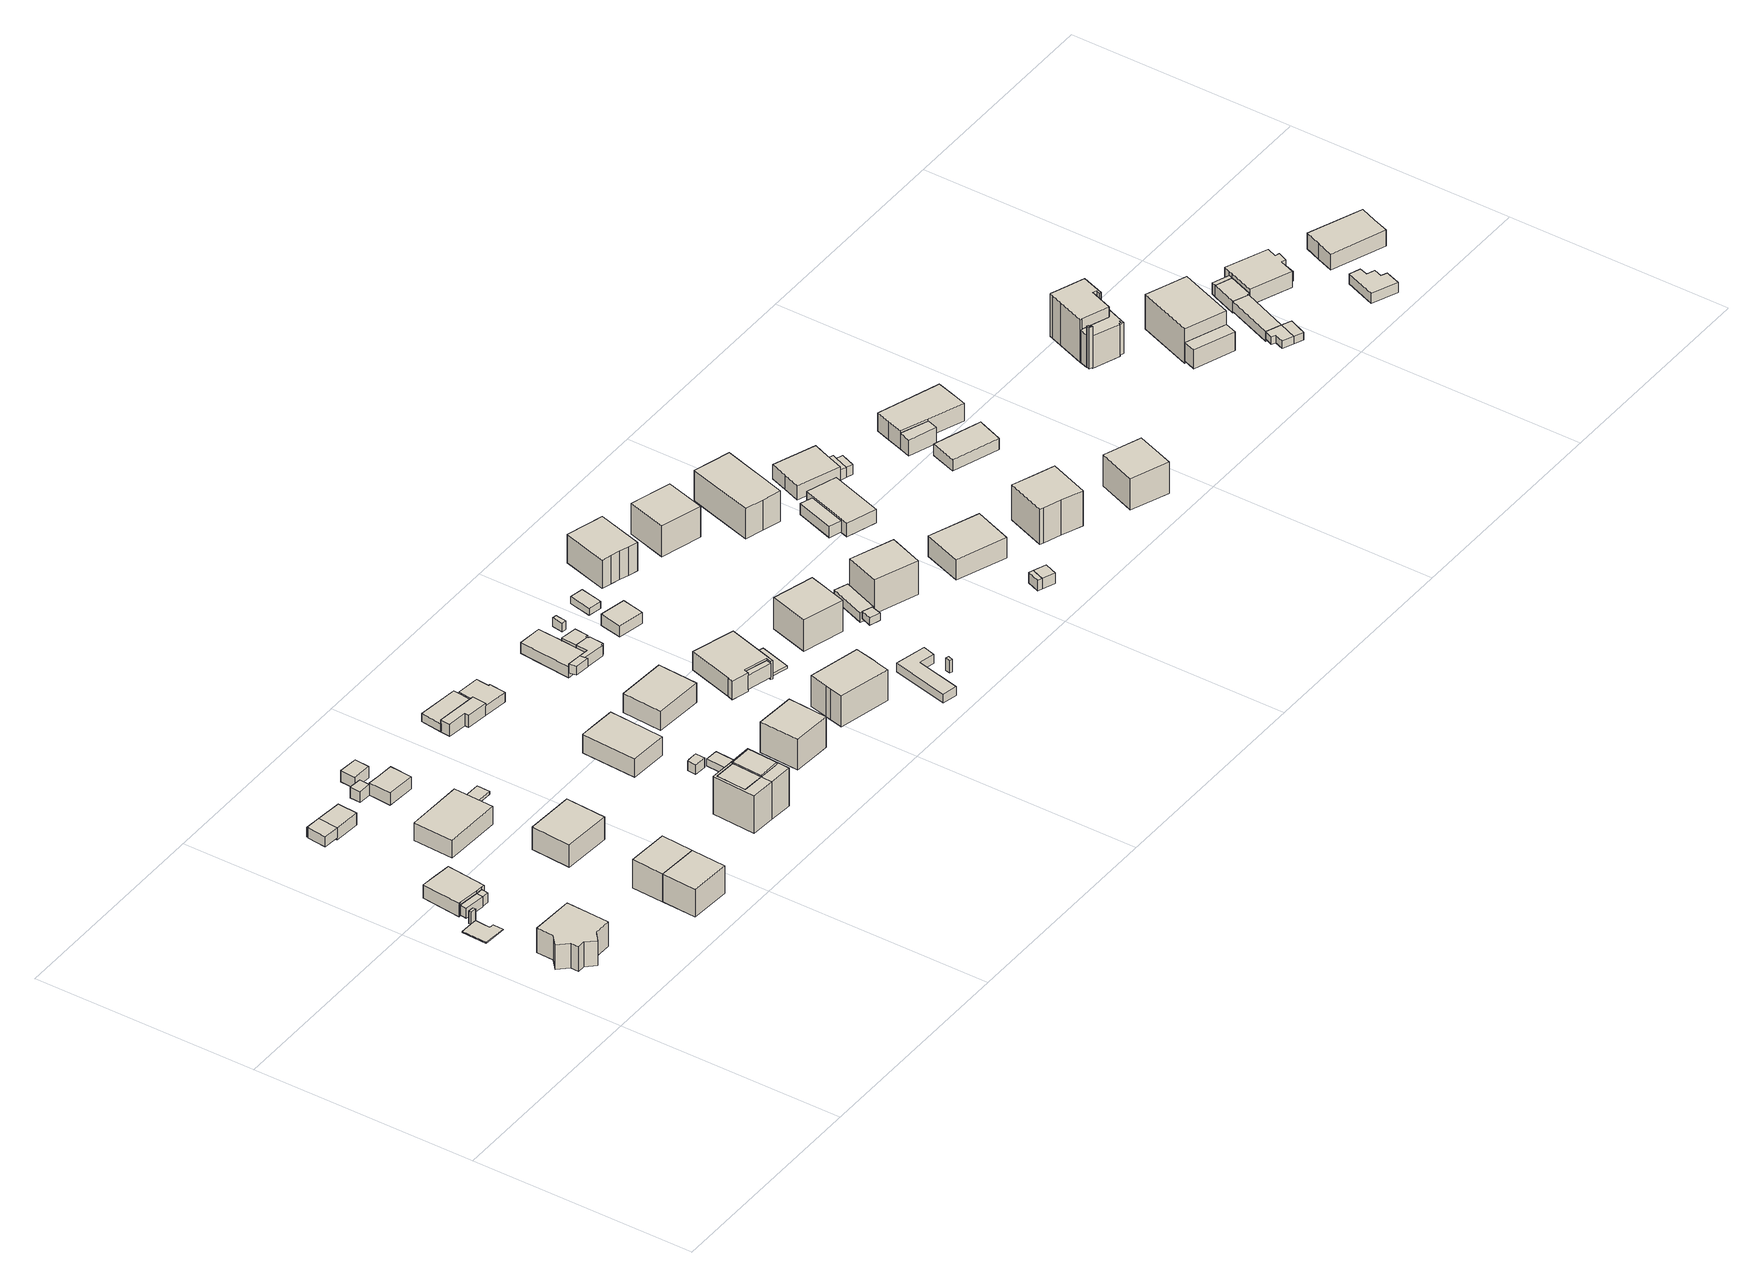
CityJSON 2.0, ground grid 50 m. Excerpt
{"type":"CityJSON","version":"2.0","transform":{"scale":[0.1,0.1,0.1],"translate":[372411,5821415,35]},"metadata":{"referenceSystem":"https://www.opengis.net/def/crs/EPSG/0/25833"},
"CityObjects":{
"building1":{"type":"Building","attributes":{"Gemeindeschluessel":"11000005","BezugspunktDach":"2200","function":"31001_1010","measuredHeight":5.9,"storeysAboveGround":1},"address":[{"country":"Germany","locality":"Berlin","thoroughfareNumber":"36","thoroughfareName":"Ernst-Lange-Straße"}],"geometry":[{"type":"Solid","lod":"1","boundaries":[[[[0,1,2,3,4,5,6,7,8,9]],[[10,11,12,13,14,15,16,17,18,19]],[[10,19,9,8]],[[11,10,8,7]],[[12,11,7,6]],[[13,12,6,5]],[[14,13,5,4]],[[15,14,4,3]],[[16,15,3,2]],[[17,16,2,1]],[[18,17,1,0]],[[19,18,0,9]]]]}]},
"building2":{"type":"Building","attributes":{"Gemeindeschluessel":"11000005","BezugspunktDach":"2200","function":"31001_1312","measuredHeight":0.196,"storeysAboveGround":1},"address":[{"country":"Germany","locality":"Berlin","thoroughfareNumber":"28 (1)","thoroughfareName":"Ernst-Lange-Straße"}],"geometry":[{"type":"Solid","lod":"1","boundaries":[[[[20,21,22,23,24,25,26,27]],[[28,29,30,31,32,33,34,35]],[[28,35,27,26]],[[29,28,26,25]],[[30,29,25,24]],[[31,30,24,23]],[[32,31,23,22]],[[33,32,22,21]],[[34,33,21,20]],[[35,34,20,27]]]]}]},
"building3":{"type":"Building","attributes":{"Gemeindeschluessel":"11000005","BezugspunktDach":"2200","function":"51009_1610","measuredHeight":3,"storeysAboveGround":0},"address":[{"country":"Germany","locality":"Berlin"}],"geometry":[{"type":"Solid","lod":"1","boundaries":[[[[36,37,38,39]],[[40,41,30,29]],[[40,29,39,38]],[[41,40,38,37]],[[30,41,37,36]],[[29,30,36,39]]]]}]},
"building4":{"type":"Building","attributes":{"Gemeindeschluessel":"11000005","BezugspunktDach":"2200","function":"51009_1610","measuredHeight":2.35,"storeysAboveGround":0},"address":[{"country":"Germany","locality":"Berlin"}],"geometry":[{"type":"Solid","lod":"1","boundaries":[[[[42,43,44,45]],[[46,47,48,49]],[[46,49,45,44]],[[47,46,44,43]],[[48,47,43,42]],[[49,48,42,45]]]]}]},
"building5":{"type":"Building","attributes":{"Gemeindeschluessel":"11000005","BezugspunktDach":"2200","function":"51009_1610","measuredHeight":2.32,"storeysAboveGround":0},"address":[{"country":"Germany","locality":"Berlin"}],"geometry":[{"type":"Solid","lod":"1","boundaries":[[[[50,51,43,42]],[[52,53,54,55]],[[52,55,42,43]],[[53,52,43,51]],[[54,53,51,50]],[[55,54,50,42]]]]}]},
"building6":{"type":"Building","attributes":{"Gemeindeschluessel":"11000005","BezugspunktDach":"2200","function":"31001_1312","measuredHeight":3.65,"storeysAboveGround":1},"address":[{"country":"Germany","locality":"Berlin","thoroughfareNumber":"28","thoroughfareName":"Ernst-Lange-Straße"}],"geometry":[{"type":"Solid","lod":"1","boundaries":[[[[56,57,58,59,60,61,62,63]],[[64,65,66,67,68,69,70,71]],[[64,71,63,62]],[[65,64,62,61]],[[66,65,61,60]],[[67,66,60,59]],[[68,67,59,58]],[[69,68,58,57]],[[70,69,57,56]],[[71,70,56,63]]]]}]},
"building7":{"type":"Building","attributes":{"Gemeindeschluessel":"11000005","BezugspunktDach":"2200","function":"31001_1010","measuredHeight":8.53,"storeysAboveGround":2},"address":[{"country":"Germany","locality":"Berlin","thoroughfareNumber":"34A","thoroughfareName":"Ernst-Lange-Straße"}],"geometry":[{"type":"Solid","lod":"1","boundaries":[[[[72,73,74,75]],[[76,77,78,79]],[[76,79,75,74]],[[77,76,74,73]],[[78,77,73,72]],[[79,78,72,75]]]]}]},
"building8":{"type":"Building","attributes":{"Gemeindeschluessel":"11000005","function":"51009_1610"},"address":[{"country":"Germany","locality":"Berlin"}],"children":["building8-1","building8-2"]},
"building8-1":{"type":"BuildingPart","attributes":{"BezugspunktDach":"2200","measuredHeight":2.4,"storeysAboveGround":0},"parents":["building8"],"geometry":[{"type":"MultiSurface","lod":"1","boundaries":[[[80,81,82,83,84,85]],[[86,87,88,89,90,91]],[[86,91,85,84]],[[87,86,84,83]],[[88,87,92,93,82]],[[89,88,82,81]],[[90,89,81,80]],[[91,90,80,85]],[[83,82,93,92]]]}]},
"building8-2":{"type":"BuildingPart","attributes":{"BezugspunktDach":"2200","measuredHeight":2.15,"storeysAboveGround":0},"parents":["building8"],"geometry":[{"type":"Solid","lod":"1","boundaries":[[[[83,82,94,84]],[[95,93,92,96]],[[95,96,84,94]],[[93,95,94,82]],[[96,92,83,84]],[[92,93,82,83]]]]}]},
"building9":{"type":"Building","attributes":{"Gemeindeschluessel":"11000005","BezugspunktDach":"2200","function":"31001_1010","measuredHeight":8.63,"storeysAboveGround":2},"address":[{"country":"Germany","locality":"Berlin","thoroughfareNumber":"34","thoroughfareName":"Ernst-Lange-Straße"}],"geometry":[{"type":"Solid","lod":"1","boundaries":[[[[97,73,98,99,100,74]],[[101,102,103,104,105,106]],[[101,106,74,100]],[[102,101,100,99]],[[103,102,99,98]],[[104,103,98,73]],[[105,104,73,97]],[[106,105,97,74]]]]}]},
"building10":{"type":"Building","attributes":{"Gemeindeschluessel":"11000005","BezugspunktDach":"2200","function":"31001_1313","measuredHeight":2.91,"storeysAboveGround":1},"address":[{"country":"Germany","locality":"Berlin","thoroughfareNumber":"695 (1)","thoroughfareName":"Heerstraße"}],"geometry":[{"type":"Solid","lod":"1","boundaries":[[[[107,108,81,80]],[[109,110,111,112]],[[109,112,80,81]],[[110,109,81,108]],[[111,110,108,107]],[[112,111,107,80]]]]}]},
"building11":{"type":"Building","attributes":{"Gemeindeschluessel":"11000005","BezugspunktDach":"2200","function":"31001_1010","measuredHeight":5.36,"storeysAboveGround":1},"address":[{"country":"Germany","locality":"Berlin","thoroughfareNumber":"30","thoroughfareName":"Ernst-Lange-Straße"}],"geometry":[{"type":"Solid","lod":"1","boundaries":[[[[113,114,115,116]],[[117,118,119,120]],[[117,120,116,115]],[[118,117,115,114]],[[119,118,114,113]],[[120,119,113,116]]]]}]},
"building12":{"type":"Building","attributes":{"Gemeindeschluessel":"11000005","BezugspunktDach":"2200","function":"31001_1010","measuredHeight":6.34,"storeysAboveGround":1},"address":[{"country":"Germany","locality":"Berlin","thoroughfareNumber":"32","thoroughfareName":"Ernst-Lange-Straße"}],"geometry":[{"type":"Solid","lod":"1","boundaries":[[[[121,122,123,124]],[[125,126,127,128]],[[125,128,124,123]],[[126,125,123,122]],[[127,126,122,121]],[[128,127,121,124]]]]}]},
"building13":{"type":"Building","attributes":{"Gemeindeschluessel":"11000005","BezugspunktDach":"2200","function":"51009_1610","measuredHeight":2.55,"storeysAboveGround":0},"address":[{"country":"Germany","locality":"Berlin"}],"geometry":[{"type":"Solid","lod":"1","boundaries":[[[[129,130,131,132]],[[133,134,135,136]],[[133,136,132,131]],[[134,133,131,130]],[[135,134,130,129]],[[136,135,129,132]]]]}]},
"building14":{"type":"Building","attributes":{"Gemeindeschluessel":"11000005","BezugspunktDach":"2200","function":"31001_2463","measuredHeight":3.18,"storeysAboveGround":1},"address":[{"country":"Germany","locality":"Berlin","thoroughfareNumber":"693 (1)","thoroughfareName":"Heerstraße"}],"geometry":[{"type":"Solid","lod":"1","boundaries":[[[[137,138,139,140,141]],[[142,143,144,145,146]],[[142,146,141,140]],[[143,142,140,139]],[[144,143,139,138]],[[145,144,138,137]],[[146,145,137,141]]]]}]},
"building15":{"type":"Building","attributes":{"Gemeindeschluessel":"11000005","BezugspunktDach":"2200","function":"31001_2463","measuredHeight":0.729,"storeysAboveGround":1},"address":[{"country":"Germany","locality":"Berlin","thoroughfareNumber":"30 (1)","thoroughfareName":"Ernst-Lange-Straße"}],"geometry":[{"type":"Solid","lod":"1","boundaries":[[[[147,148,149,150]],[[151,152,153,154]],[[151,154,150,149]],[[152,151,149,148]],[[153,152,148,147]],[[154,153,147,150]]]]}]},
"building16":{"type":"Building","attributes":{"Gemeindeschluessel":"11000005","BezugspunktDach":"2200","function":"51009_1610","measuredHeight":2.66,"storeysAboveGround":0},"address":[{"country":"Germany","locality":"Berlin"}],"geometry":[{"type":"Solid","lod":"1","boundaries":[[[[155,156,157,158]],[[159,160,161,162]],[[159,162,158,157]],[[160,159,157,156]],[[161,160,156,155]],[[162,161,155,158]]]]}]},
"building17":{"type":"Building","attributes":{"Gemeindeschluessel":"11000005","function":"31001_1010"},"address":[{"country":"Germany","locality":"Berlin","thoroughfareNumber":"35","thoroughfareName":"Ernst-Lange-Straße"}],"children":["building17-1","building17-2"]},
"building17-1":{"type":"BuildingPart","attributes":{"BezugspunktDach":"2200","measuredHeight":9.1,"storeysAboveGround":3},"parents":["building17"],"geometry":[{"type":"Solid","lod":"1","boundaries":[[[[163,164,165,166]],[[167,168,169,170]],[[169,168,164,163]],[[167,170,166,165]],[[168,167,165,164]],[[170,169,163,166]]]]}]},
"building17-2":{"type":"BuildingPart","attributes":{"BezugspunktDach":"2200","measuredHeight":9.11,"storeysAboveGround":3},"parents":["building17"],"geometry":[{"type":"Solid","lod":"1","boundaries":[[[[171,163,166,165,164,172,173,174]],[[175,176,168,167,170,169,177,178]],[[175,178,174,173]],[[176,175,173,172]],[[168,176,172,164]],[[167,168,167,165]],[[170,167,170,166]],[[170,166,170,169]],[[177,169,163,171]],[[178,177,171,174]],[[164,165,167,168]],[[165,166,170,167]],[[169,170,166,163]]]]}]},
"building18":{"type":"Building","attributes":{"Gemeindeschluessel":"11000005","function":"31001_1010"},"address":[{"country":"Germany","locality":"Berlin","thoroughfareNumber":"37","thoroughfareName":"Ernst-Lange-Straße"}],"children":["building18-1","building18-2"]},
"building18-1":{"type":"BuildingPart","attributes":{"BezugspunktDach":"2200","measuredHeight":9.81,"storeysAboveGround":3},"parents":["building18"],"geometry":[{"type":"MultiSurface","lod":"1","boundaries":[[[179,180,181,182]],[[168,183,184,169]],[[168,169,182,181]],[[183,185,164,181,180]],[[184,186,185,183,180,179]],[[163,186,179,182]],[[168,164,185,183]],[[183,185,186,184]],[[169,184,186,163]]]}]},
"building18-2":{"type":"BuildingPart","attributes":{"BezugspunktDach":"2200","measuredHeight":9.04,"storeysAboveGround":3},"parents":["building18"],"geometry":[{"type":"Solid","lod":"1","boundaries":[[[[187,188,172,164,185,186,163,171]],[[169,184,183,168,176,189,190,177]],[[169,177,171,163]],[[176,168,164,172]],[[189,176,172,188]],[[190,189,188,187]],[[177,190,187,171]],[[184,169,163,186]],[[183,184,186,185]],[[168,183,185,164]]]]}]},
"building19":{"type":"Building","attributes":{"Gemeindeschluessel":"11000005","BezugspunktDach":"2200","function":"31001_1000","measuredHeight":2.3,"storeysAboveGround":1},"address":[{"country":"Germany","locality":"Berlin","thoroughfareNumber":"15 (1)","thoroughfareName":"Ernst-Lange-Straße"}],"geometry":[{"type":"Solid","lod":"1","boundaries":[[[[191,192,193,194,195,196]],[[197,198,199,200,201,202]],[[197,202,196,195]],[[198,197,195,194]],[[199,198,194,193]],[[200,199,193,192]],[[201,200,192,191]],[[202,201,191,196]]]]}]},
"building20":{"type":"Building","attributes":{"Gemeindeschluessel":"11000005","BezugspunktDach":"2200","function":"31001_1010","measuredHeight":5.43,"storeysAboveGround":1},"address":[{"country":"Germany","locality":"Berlin","thoroughfareNumber":"15","thoroughfareName":"Ernst-Lange-Straße"}],"geometry":[{"type":"Solid","lod":"1","boundaries":[[[[203,204,205,206,207]],[[208,209,210,211,212]],[[208,212,207,206]],[[209,208,206,205]],[[210,209,205,204]],[[211,210,204,203]],[[212,211,203,207]]]]}]},
"building21":{"type":"Building","attributes":{"Gemeindeschluessel":"11000005","BezugspunktDach":"2200","function":"31001_1000","measuredHeight":1.63,"storeysAboveGround":1},"address":[{"country":"Germany","locality":"Berlin","thoroughfareNumber":"37 (1)","thoroughfareName":"Ernst-Lange-Straße"}],"geometry":[{"type":"Solid","lod":"1","boundaries":[[[[213,214,215,216]],[[217,218,219,220]],[[217,220,216,215]],[[218,217,215,214]],[[219,218,214,213]],[[220,219,213,216]]]]}]},
"building22":{"type":"Building","attributes":{"Gemeindeschluessel":"11000005","BezugspunktDach":"2200","function":"31001_2463","measuredHeight":1.92,"storeysAboveGround":1},"address":[{"country":"Germany","locality":"Berlin","thoroughfareNumber":"689 (1)","thoroughfareName":"Heerstraße"}],"geometry":[{"type":"Solid","lod":"1","boundaries":[[[[221,222,223,224,225]],[[226,227,228,229,230]],[[226,230,225,224]],[[227,226,224,223]],[[228,227,223,222]],[[229,228,222,221]],[[230,229,221,225]]]]}]},
"building23":{"type":"Building","attributes":{"Gemeindeschluessel":"11000005","function":"31001_1000"},"address":[{"country":"Germany","locality":"Berlin","thoroughfareNumber":"689 (3)","thoroughfareName":"Heerstraße"}],"children":["building23-1","building23-2"]},
"building23-1":{"type":"BuildingPart","attributes":{"BezugspunktDach":"2200","measuredHeight":2.94,"storeysAboveGround":1},"parents":["building23"],"geometry":[{"type":"MultiSurface","lod":"1","boundaries":[[[231,232,233,234,235,236,237]],[[229,228,238,239,240,241,242]],[[238,228,235,234]],[[239,238,234,233]],[[240,239,233,232]],[[241,240,232,231]],[[242,241,231,237]],[[229,242,237,236]]]}]},
"building23-2":{"type":"BuildingPart","attributes":{"BezugspunktDach":"2200","measuredHeight":2.94,"storeysAboveGround":1},"parents":["building23"],"geometry":[{"type":"Solid","lod":"1","boundaries":[[[[243,244,245,246,247,248]],[[230,229,242,249,250,251]],[[230,251,248,247]],[[229,230,247,246]],[[242,237,236,229,246,245]],[[249,242,245,244]],[[250,249,244,243]],[[251,250,243,248]],[[229,236,237,242]]]]}]},
"building24":{"type":"Building","attributes":{"Gemeindeschluessel":"11000005","BezugspunktDach":"2200","function":"31001_1010","measuredHeight":9.52,"storeysAboveGround":1},"address":[{"country":"Germany","locality":"Berlin","thoroughfareNumber":"39","thoroughfareName":"Ernst-Lange-Straße"}],"geometry":[{"type":"Solid","lod":"1","boundaries":[[[[252,253,254,255]],[[256,257,258,259]],[[256,259,255,254]],[[257,256,254,253]],[[258,257,253,252]],[[259,258,252,255]]]]}]},
"building25":{"type":"Building","attributes":{"Gemeindeschluessel":"11000005","BezugspunktDach":"2200","function":"31001_1010","measuredHeight":5.67,"storeysAboveGround":1},"address":[{"country":"Germany","locality":"Berlin","thoroughfareNumber":"13","thoroughfareName":"Ernst-Lange-Straße"}],"geometry":[{"type":"Solid","lod":"1","boundaries":[[[[260,261,262,263]],[[264,265,266,267]],[[264,267,263,262]],[[265,264,262,261]],[[266,265,261,260]],[[267,266,260,263]]]]}]},
"building26":{"type":"Building","attributes":{"Gemeindeschluessel":"11000005","BezugspunktDach":"2200","function":"51009_1610","measuredHeight":2.09,"storeysAboveGround":0},"address":[{"country":"Germany","locality":"Berlin"}],"geometry":[{"type":"Solid","lod":"1","boundaries":[[[[268,269,270,271,272]],[[273,274,275,276,277]],[[273,277,272,271]],[[274,273,271,270]],[[275,274,270,269]],[[276,275,269,268]],[[277,276,268,272]]]]}]},
"building27":{"type":"Building","attributes":{"Gemeindeschluessel":"11000005","BezugspunktDach":"2200","function":"31001_1010","measuredHeight":8.55,"storeysAboveGround":1},"address":[{"country":"Germany","locality":"Berlin","thoroughfareNumber":"41","thoroughfareName":"Ernst-Lange-Straße"}],"geometry":[{"type":"Solid","lod":"1","boundaries":[[[[278,279,280,281,282,283,284,285]],[[286,287,288,289,290,291,292,293]],[[286,293,285,284]],[[287,286,284,283]],[[288,287,283,282]],[[289,288,282,281]],[[290,289,281,280]],[[291,290,280,279]],[[292,291,279,278]],[[293,292,278,285]]]]}]},
"building28":{"type":"Building","attributes":{"Gemeindeschluessel":"11000005","BezugspunktDach":"2200","function":"31001_1000","measuredHeight":2.56,"storeysAboveGround":1},"address":[{"country":"Germany","locality":"Berlin","thoroughfareNumber":"687 (1)","thoroughfareName":"Heerstraße"}],"geometry":[{"type":"Solid","lod":"1","boundaries":[[[[294,295,296,297,298,299,300]],[[301,302,303,304,305,306,307]],[[301,307,300,299]],[[302,301,299,298]],[[303,302,298,297]],[[304,303,297,296]],[[305,304,296,295]],[[306,305,295,294]],[[307,306,294,300]]]]}]},
"building29":{"type":"Building","attributes":{"Gemeindeschluessel":"11000005","BezugspunktDach":"2200","function":"51009_1610","measuredHeight":3.45,"storeysAboveGround":0},"address":[{"country":"Germany","locality":"Berlin"}],"geometry":[{"type":"Solid","lod":"1","boundaries":[[[[308,309,310,311]],[[312,313,314,315]],[[312,315,311,310]],[[313,312,310,309]],[[314,313,309,308]],[[315,314,308,311]]]]}]},
"building30":{"type":"Building","attributes":{"Gemeindeschluessel":"11000005","BezugspunktDach":"2200","function":"31001_1000","measuredHeight":2.58,"storeysAboveGround":1},"address":[{"country":"Germany","locality":"Berlin","thoroughfareNumber":"687 (2)","thoroughfareName":"Heerstraße"}],"geometry":[{"type":"Solid","lod":"1","boundaries":[[[[270,316,317,318,319,320,321,322,323,271]],[[324,325,326,327,328,329,330,331,332,333]],[[324,333,271,323]],[[325,324,323,322]],[[326,325,322,321]],[[327,326,321,320]],[[328,327,320,319]],[[329,328,319,318]],[[330,329,318,317]],[[331,330,317,316]],[[332,331,316,270]],[[333,332,270,271]]]]}]},
"building31":{"type":"Building","attributes":{"Gemeindeschluessel":"11000005","BezugspunktDach":"2200","function":"31001_1010","measuredHeight":5.54,"storeysAboveGround":1},"address":[{"country":"Germany","locality":"Berlin","thoroughfareNumber":"11","thoroughfareName":"Ernst-Lange-Straße"}],"geometry":[{"type":"Solid","lod":"1","boundaries":[[[[334,335,336,337,338,339,340,341,342,343,344,345]],[[346,347,348,349,350,351,352,353,354,355,356,357]],[[346,357,345,344]],[[347,346,344,343]],[[348,347,343,342]],[[349,348,342,341]],[[350,349,341,340]],[[351,350,340,339]],[[352,351,339,338]],[[353,352,338,337]],[[354,353,337,336]],[[355,354,336,335]],[[356,355,335,334]],[[357,356,334,345]]]]}]},
"building32":{"type":"Building","attributes":{"Gemeindeschluessel":"11000005","BezugspunktDach":"2200","function":"31001_1000","measuredHeight":2.78,"storeysAboveGround":1},"address":[{"country":"Germany","locality":"Berlin","thoroughfareNumber":"687 (4)","thoroughfareName":"Heerstraße"}],"geometry":[{"type":"Solid","lod":"1","boundaries":[[[[321,358,359,360,361,322]],[[362,363,364,365,366,367]],[[362,367,322,361]],[[363,362,361,360]],[[364,363,360,359]],[[365,364,359,358]],[[366,365,358,321]],[[367,366,321,322]]]]}]},
"building33":{"type":"Building","attributes":{"Gemeindeschluessel":"11000005","BezugspunktDach":"2200","function":"31001_2463","measuredHeight":0.67,"storeysAboveGround":1},"address":[{"country":"Germany","locality":"Berlin","thoroughfareNumber":"11 (1)","thoroughfareName":"Ernst-Lange-Straße"}],"geometry":[{"type":"Solid","lod":"1","boundaries":[[[[368,369,370,371]],[[372,373,374,375]],[[372,375,371,370]],[[373,372,370,369]],[[374,373,369,368]],[[375,374,368,371]]]]}]},
"building34":{"type":"Building","attributes":{"Gemeindeschluessel":"11000005","BezugspunktDach":"2200","function":"31001_1000","measuredHeight":2.11,"storeysAboveGround":1},"address":[{"country":"Germany","locality":"Berlin","thoroughfareNumber":"43 (1)","thoroughfareName":"Ernst-Lange-Straße"}],"geometry":[{"type":"Solid","lod":"1","boundaries":[[[[376,377,378,379,380,381]],[[382,383,384,385,386,387]],[[382,387,381,380]],[[383,382,380,379]],[[384,383,379,378]],[[385,384,378,377]],[[386,385,377,376]],[[387,386,376,381]]]]}]},
"building35":{"type":"Building","attributes":{"Gemeindeschluessel":"11000005","BezugspunktDach":"2200","function":"51009_1610","measuredHeight":2.08,"storeysAboveGround":0},"address":[{"country":"Germany","locality":"Berlin"}],"geometry":[{"type":"Solid","lod":"1","boundaries":[[[[388,389,390,391]],[[392,393,394,395]],[[392,395,391,390]],[[393,392,390,389]],[[394,393,389,388]],[[395,394,388,391]]]]}]},
"building36":{"type":"Building","attributes":{"Gemeindeschluessel":"11000005","BezugspunktDach":"2200","function":"51009_1610","measuredHeight":2.97,"storeysAboveGround":0},"address":[{"country":"Germany","locality":"Berlin"}],"geometry":[{"type":"Solid","lod":"1","boundaries":[[[[396,397,398,399]],[[400,401,402,403]],[[400,403,399,398]],[[401,400,398,397]],[[402,401,397,396]],[[403,402,396,399]]]]}]},
"building37":{"type":"Building","attributes":{"Gemeindeschluessel":"11000005","BezugspunktDach":"2200","function":"51009_1611","measuredHeight":3,"storeysAboveGround":0},"address":[{"country":"Germany","locality":"Berlin"}],"geometry":[{"type":"Solid","lod":"1","boundaries":[[[[404,405,406,407]],[[408,409,410,411]],[[408,411,407,406]],[[409,408,406,405]],[[410,409,405,404]],[[411,410,404,407]]]]}]},
"building38":{"type":"Building","attributes":{"Gemeindeschluessel":"11000005","BezugspunktDach":"2200","function":"31001_1000","measuredHeight":1.79,"storeysAboveGround":1},"address":[{"country":"Germany","locality":"Berlin","thoroughfareNumber":"687 (5)","thoroughfareName":"Heerstraße"}],"geometry":[{"type":"Solid","lod":"1","boundaries":[[[[412,413,414,415]],[[416,417,418,419]],[[416,419,415,414]],[[417,416,414,413]],[[418,417,413,412]],[[419,418,412,415]]]]}]},
"building39":{"type":"Building","attributes":{"Gemeindeschluessel":"11000005","BezugspunktDach":"2200","function":"31001_1010","measuredHeight":8.31,"storeysAboveGround":2},"address":[{"country":"Germany","locality":"Berlin","thoroughfareNumber":"9","thoroughfareName":"Ernst-Lange-Straße"}],"geometry":[{"type":"Solid","lod":"1","boundaries":[[[[420,421,422,423]],[[424,425,426,427]],[[424,427,423,422]],[[425,424,422,421]],[[426,425,421,420]],[[427,426,420,423]]]]}]},
"building40":{"type":"Building","attributes":{"Gemeindeschluessel":"11000005","BezugspunktDach":"2200","function":"31001_1000","measuredHeight":1.7,"storeysAboveGround":1},"address":[{"country":"Germany","locality":"Berlin","thoroughfareNumber":"7 (2)","thoroughfareName":"Ernst-Lange-Straße"}],"geometry":[{"type":"Solid","lod":"1","boundaries":[[[[428,429,430,431]],[[432,433,434,435]],[[432,435,431,430]],[[433,432,430,429]],[[434,433,429,428]],[[435,434,428,431]]]]}]},
"building41":{"type":"Building","attributes":{"Gemeindeschluessel":"11000005","BezugspunktDach":"2200","function":"51009_1611","measuredHeight":2.36,"storeysAboveGround":0},"address":[{"country":"Germany","locality":"Berlin"}],"geometry":[{"type":"Solid","lod":"1","boundaries":[[[[436,437,438,439]],[[440,441,442,443]],[[440,443,439,438]],[[441,440,438,437]],[[442,441,437,436]],[[443,442,436,439]]]]}]},
"building42":{"type":"Building","attributes":{"Gemeindeschluessel":"11000005","BezugspunktDach":"2200","function":"31001_1010","measuredHeight":8.1,"storeysAboveGround":1},"address":[{"country":"Germany","locality":"Berlin","thoroughfareNumber":"16","thoroughfareName":"Ernst-Lange-Straße"}],"geometry":[{"type":"Solid","lod":"1","boundaries":[[[[444,445,446,447,448,449,450,451]],[[452,453,454,455,456,457,458,459]],[[452,459,451,450]],[[453,452,450,449]],[[454,453,449,448]],[[455,454,448,447]],[[456,455,447,446]],[[457,456,446,445]],[[458,457,445,444]],[[459,458,444,451]]]]}]},
"building43":{"type":"Building","attributes":{"Gemeindeschluessel":"11000005","BezugspunktDach":"2200","function":"31001_1010","measuredHeight":8.11,"storeysAboveGround":1},"address":[{"country":"Germany","locality":"Berlin","thoroughfareNumber":"7","thoroughfareName":"Ernst-Lange-Straße"}],"geometry":[{"type":"Solid","lod":"1","boundaries":[[[[460,461,462,463]],[[464,465,466,467]],[[464,467,463,462]],[[465,464,462,461]],[[466,465,461,460]],[[467,466,460,463]]]]}]},
"building44":{"type":"Building","attributes":{"Gemeindeschluessel":"11000005","BezugspunktDach":"2200","function":"31001_1010","measuredHeight":8.34,"storeysAboveGround":2},"address":[{"country":"Germany","locality":"Berlin","thoroughfareNumber":"14","thoroughfareName":"Ernst-Lange-Straße"}],"geometry":[{"type":"Solid","lod":"1","boundaries":[[[[468,469,470,471]],[[472,473,474,475]],[[472,475,471,470]],[[473,472,470,469]],[[474,473,469,468]],[[475,474,468,471]]]]}]},
"building45":{"type":"Building","attributes":{"Gemeindeschluessel":"11000005","BezugspunktDach":"2200","function":"51009_1610","measuredHeight":2.42,"storeysAboveGround":0},"address":[{"country":"Germany","locality":"Berlin"}],"geometry":[{"type":"Solid","lod":"1","boundaries":[[[[476,477,478,479]],[[480,481,482,483]],[[480,483,479,478]],[[481,480,478,477]],[[482,481,477,476]],[[483,482,476,479]]]]}]},
"building46":{"type":"Building","attributes":{"Gemeindeschluessel":"11000005","BezugspunktDach":"2200","function":"31001_1000","measuredHeight":2.42,"storeysAboveGround":1},"address":[{"country":"Germany","locality":"Berlin","thoroughfareNumber":"5 (1)","thoroughfareName":"Ernst-Lange-Straße"}],"geometry":[{"type":"Solid","lod":"1","boundaries":[[[[484,485,477,476]],[[481,486,487,482]],[[481,482,476,477]],[[486,481,477,485]],[[487,486,485,484]],[[482,487,484,476]]]]}]},
"building47":{"type":"Building","attributes":{"Gemeindeschluessel":"11000005","BezugspunktDach":"2200","function":"31001_1010","measuredHeight":5.86,"storeysAboveGround":1},"address":[{"country":"Germany","locality":"Berlin","thoroughfareNumber":"5","thoroughfareName":"Ernst-Lange-Straße"}],"geometry":[{"type":"Solid","lod":"1","boundaries":[[[[488,489,490,491]],[[492,493,494,495]],[[492,495,491,490]],[[493,492,490,489]],[[494,493,489,488]],[[495,494,488,491]]]]}]},
"building48":{"type":"Building","attributes":{"Gemeindeschluessel":"11000005","BezugspunktDach":"2200","function":"31001_1010","measuredHeight":8.48,"storeysAboveGround":2},"address":[{"country":"Germany","locality":"Berlin","thoroughfareNumber":"10","thoroughfareName":"Ernst-Lange-Straße"}],"geometry":[{"type":"Solid","lod":"1","boundaries":[[[[496,497,498,499,500]],[[501,502,503,504,505]],[[501,505,500,499]],[[502,501,499,498]],[[503,502,498,497]],[[504,503,497,496]],[[505,504,496,500]]]]}]},
"building49":{"type":"Building","attributes":{"Gemeindeschluessel":"11000005","BezugspunktDach":"2200","function":"31001_2463","measuredHeight":3.1,"storeysAboveGround":1},"address":[{"country":"Germany","locality":"Berlin","thoroughfareNumber":"681 (3)","thoroughfareName":"Heerstraße"}],"geometry":[{"type":"Solid","lod":"1","boundaries":[[[[506,507,508,509]],[[510,511,512,513]],[[510,513,509,508]],[[511,510,508,507]],[[512,511,507,506]],[[513,512,506,509]]]]}]},
"building50":{"type":"Building","attributes":{"Gemeindeschluessel":"11000005","BezugspunktDach":"2200","function":"31001_1312","measuredHeight":3.78,"storeysAboveGround":1},"address":[{"country":"Germany","locality":"Berlin","thoroughfareNumber":"681 (1)","thoroughfareName":"Heerstraße"}],"geometry":[{"type":"Solid","lod":"1","boundaries":[[[[514,515,516,517,518,519,520]],[[521,522,523,524,525,526,527]],[[521,527,520,519]],[[522,521,519,518]],[[523,522,518,517]],[[524,523,517,516]],[[525,524,516,515]],[[526,525,515,514]],[[527,526,514,520]]]]}]},
"building51":{"type":"Building","attributes":{"Gemeindeschluessel":"11000005","BezugspunktDach":"2200","function":"31001_1010","measuredHeight":8.84,"storeysAboveGround":1},"address":[{"country":"Germany","locality":"Berlin","thoroughfareNumber":"3","thoroughfareName":"Ernst-Lange-Straße"}],"geometry":[{"type":"Solid","lod":"1","boundaries":[[[[528,529,530,531,532,533,534,535]],[[536,537,538,539,540,541,542,543]],[[536,543,535,534]],[[537,536,534,533]],[[538,537,533,532]],[[539,538,532,531]],[[540,539,531,530]],[[541,540,530,529]],[[542,541,529,528]],[[543,542,528,535]]]]}]},
"building52":{"type":"Building","attributes":{"Gemeindeschluessel":"11000005","BezugspunktDach":"2200","function":"31001_1000","measuredHeight":3.84,"storeysAboveGround":1},"address":[{"country":"Germany","locality":"Berlin","thoroughfareNumber":"681","thoroughfareName":"Heerstraße"}],"geometry":[{"type":"Solid","lod":"1","boundaries":[[[[544,545,546,547,548,549]],[[550,551,552,553,554,555]],[[550,555,549,548]],[[551,550,548,547]],[[552,551,547,546]],[[553,552,546,545]],[[554,553,545,544]],[[555,554,544,549]]]]}]},
"building53":{"type":"Building","attributes":{"Gemeindeschluessel":"11000005","BezugspunktDach":"2200","function":"51009_1610","measuredHeight":2.47,"storeysAboveGround":0},"address":[{"country":"Germany","locality":"Berlin"}],"geometry":[{"type":"Solid","lod":"1","boundaries":[[[[556,557,558,559,560]],[[561,562,563,564,565]],[[561,565,560,559]],[[562,561,559,558]],[[563,562,558,557]],[[564,563,557,556]],[[565,564,556,560]]]]}]},
"building54":{"type":"Building","attributes":{"Gemeindeschluessel":"11000005","BezugspunktDach":"2200","function":"31001_1000","measuredHeight":2.41,"storeysAboveGround":1},"address":[{"country":"Germany","locality":"Berlin","thoroughfareNumber":"681 (2)","thoroughfareName":"Heerstraße"}],"geometry":[{"type":"Solid","lod":"1","boundaries":[[[[566,567,557,556]],[[568,569,570,571]],[[568,571,556,557]],[[569,568,557,567]],[[570,569,567,566]],[[571,570,566,556]]]]}]},
"building55":{"type":"Building","attributes":{"Gemeindeschluessel":"11000005","BezugspunktDach":"2200","function":"31001_1010","measuredHeight":8.5,"storeysAboveGround":2},"address":[{"country":"Germany","locality":"Berlin","thoroughfareNumber":"1","thoroughfareName":"Ernst-Lange-Straße"}],"geometry":[{"type":"Solid","lod":"1","boundaries":[[[[572,573,574,575]],[[576,577,578,579]],[[576,579,575,574]],[[577,576,574,573]],[[578,577,573,572]],[[579,578,572,575]]]]}]},
"building56":{"type":"Building","attributes":{"Gemeindeschluessel":"11000005","BezugspunktDach":"2200","function":"31001_2463","measuredHeight":2.76,"storeysAboveGround":1},"address":[{"country":"Germany","locality":"Berlin","thoroughfareNumber":"679 (1)","thoroughfareName":"Heerstraße"}],"geometry":[{"type":"Solid","lod":"1","boundaries":[[[[580,581,582,583,584]],[[585,586,587,588,589]],[[585,589,584,583]],[[586,585,583,582]],[[587,586,582,581]],[[588,587,581,580]],[[589,588,580,584]]]]}]},
"building57":{"type":"Building","attributes":{"Gemeindeschluessel":"11000005","function":"31001_1010"},"address":[{"country":"Germany","locality":"Berlin","thoroughfareNumber":"679","thoroughfareName":"Heerstraße"}],"children":["building57-1","building57-2"]},
"building57-1":{"type":"BuildingPart","attributes":{"BezugspunktDach":"2200","measuredHeight":4.72,"storeysAboveGround":1},"parents":["building57"],"geometry":[{"type":"MultiSurface","lod":"1","boundaries":[[[590,591,592,593,594,595,596]],[[597,598,599,600,601,602,603]],[[597,603,596,595]],[[598,597,595,594]],[[599,598,594,593]],[[600,599,593,592]],[[601,600,592,591]],[[602,601,591,590]],[[604,605,602,590,596]],[[606,603,607,602,605,604]]]}]},
"building57-2":{"type":"BuildingPart","attributes":{"BezugspunktDach":"2200","measuredHeight":3.8,"storeysAboveGround":1},"parents":["building57"],"geometry":[{"type":"MultiSurface","lod":"1","boundaries":[[[608,605,604,609]],[[603,602,610,611]],[[603,611,609,604]],[[610,602,605,608]],[[611,610,608,609]],[[612,602,603,604,605]]]}]},
"building58":{"type":"Building","attributes":{"Gemeindeschluessel":"11000005","function":"31001_1010"},"address":[{"country":"Germany","locality":"Berlin","thoroughfareNumber":"1","thoroughfareName":"Am Sonnenhügel"}],"children":["building58-1","building58-2","building58-3","building58-4"]},
"building58-1":{"type":"BuildingPart","attributes":{"BezugspunktDach":"2200","measuredHeight":7.42,"storeysAboveGround":3},"parents":["building58"],"geometry":[{"type":"Solid","lod":"1","boundaries":[[[[613,614,615,616,617,618]],[[619,620,621,622,623,624]],[[623,622,614,613]],[[624,623,613,618]],[[619,624,618,617]],[[620,619,617,616]],[[621,620,616,615]],[[622,621,615,614]]]]}]},
"building58-2":{"type":"BuildingPart","attributes":{"BezugspunktDach":"2200","measuredHeight":10.17,"storeysAboveGround":3},"parents":["building58"],"geometry":[{"type":"MultiSurface","lod":"1","boundaries":[[[625,626,627,628,629,630,631,632,633,634,635,636,637,638]],[[639,640,641,642,643,644,645,646,647,648,649,650,651,652]],[[639,652,638,637]],[[640,639,637,636]],[[641,640,636,635]],[[642,641,635,634]],[[643,642,634,633]],[[644,643,633,632]],[[645,644,632,631]],[[653,654,631,630]],[[646,645,655,656]],[[647,646,656,657,658,653,630,629]],[[659,660,658,657,659,648,647,629,628]],[[661,660,659,662,649,648,628,627]],[[663,661,662,664,650,649,627,626]],[[651,650,664,665,666,663,667,626,625]],[[652,651,665,668,669,666,625,638]],[[656,655,654,653]],[[653,658,657,656]],[[657,658,660,659]],[[662,659,660,661]],[[664,662,661,663]],[[667,663,666,665,664]],[[666,669,668,665]]]}]},
"building58-3":{"type":"BuildingPart","attributes":{"BezugspunktDach":"2200","measuredHeight":9.78,"storeysAboveGround":3},"parents":["building58"],"geometry":[{"type":"MultiSurface","lod":"1","boundaries":[[[670,671,672,673,674,675]],[[676,677,678,679,680,681]],[[676,681,675,674]],[[682,683,684,685,674,673]],[[686,683,673,672]],[[687,688,686,672,671]],[[689,688,671,670]],[[681,680,670,675]],[[677,676,685,684,683,682]],[[678,677,683,686]],[[679,678,690,686,688,687]],[[680,679,688,689]]]}]},
"building58-4":{"type":"BuildingPart","attributes":{"BezugspunktDach":"2200","measuredHeight":7.7,"storeysAboveGround":3},"parents":["building58"],"geometry":[{"type":"MultiSurface","lod":"1","boundaries":[[[683,686,688,689,618,617,616,615,614,654,653,658,660,661,663,666,669,684]],[[668,665,664,662,659,657,656,655,691,692,693,694,695,696,697,698,699,700]],[[668,700,684,669]],[[691,655,654,614]],[[692,691,614,615],[622,621,615,614]],[[693,692,615,621,620,616]],[[694,693,620,619]],[[695,694,617,619,624]],[[696,695,618,689]],[[697,696,701,680,679]],[[698,697,679,678]],[[699,698,678,677,683]],[[700,699,677,676,684]],[[665,668,702,669,666]],[[665,703,666,663,664]],[[662,664,663,661]],[[659,662,661,660]],[[657,659,660,658,704]],[[656,657,658,653]],[[655,656,653,654]],[[615,621,622,614]],[[616,620,621,615]],[[619,620,616,617]],[[624,619,617,618,705]],[[679,680,701,689,688]],[[678,679,688,686]],[[686,683,677,678]],[[683,684,676,677]]]}]},
"building59":{"type":"Building","attributes":{"Gemeindeschluessel":"11000005","function":"31001_1120"},"address":[{"country":"Germany","locality":"Berlin","thoroughfareNumber":"3, 3A, 3B","thoroughfareName":"Am Sonnenhügel"}],"children":["building59-1","building59-2"]},
"building59-1":{"type":"BuildingPart","attributes":{"BezugspunktDach":"2200","measuredHeight":8.87,"storeysAboveGround":2},"parents":["building59"],"geometry":[{"type":"MultiSurface","lod":"1","boundaries":[[[706,707,708,709,710]],[[711,712,713,714,715]],[[711,715,710,709]],[[712,711,709,708]],[[713,712,708,707]],[[714,713,707,706]],[[715,714,716,717,718,719,720,706,710]],[[720,719,718,717,716]]]}]},
"building59-2":{"type":"BuildingPart","attributes":{"BezugspunktDach":"2200","measuredHeight":4.43,"storeysAboveGround":2},"parents":["building59"],"geometry":[{"type":"Solid","lod":"1","boundaries":[[[[721,719,718,722]],[[717,716,723,724]],[[717,724,722,718]],[[723,716,719,721]],[[724,723,721,722]],[[717,718,719,716]]]]}]},
"building60":{"type":"Building","attributes":{"Gemeindeschluessel":"11000005","BezugspunktDach":"2200","function":"31001_2724","measuredHeight":1.75,"storeysAboveGround":1},"address":[{"country":"Germany","locality":"Berlin","thoroughfareNumber":"671 (3)","thoroughfareName":"Heerstraße"}],"geometry":[{"type":"Solid","lod":"1","boundaries":[[[[725,726,727,728,729,730]],[[731,732,733,734,735,736]],[[731,736,730,729]],[[732,731,729,728]],[[733,732,728,727]],[[734,733,727,726]],[[735,734,726,725]],[[736,735,725,730]]]]}]},
"building61":{"type":"Building","attributes":{"Gemeindeschluessel":"11000005","BezugspunktDach":"2200","function":"31001_1000","measuredHeight":1.76,"storeysAboveGround":1},"address":[{"country":"Germany","locality":"Berlin","thoroughfareNumber":"671 (4)","thoroughfareName":"Heerstraße"}],"geometry":[{"type":"Solid","lod":"1","boundaries":[[[[737,738,728,727]],[[732,739,740,733]],[[732,733,727,728]],[[739,732,728,738]],[[740,739,738,737]],[[733,740,737,727]]]]}]},
"building62":{"type":"Building","attributes":{"Gemeindeschluessel":"11000005","BezugspunktDach":"2200","function":"31001_1000","measuredHeight":2.38,"storeysAboveGround":1},"address":[{"country":"Germany","locality":"Berlin","thoroughfareNumber":"671 (2)","thoroughfareName":"Heerstraße"}],"geometry":[{"type":"Solid","lod":"1","boundaries":[[[[728,741,742,729]],[[743,744,745,746]],[[743,746,729,742]],[[744,743,742,741]],[[745,744,741,728]],[[746,745,728,729]]]]}]},
"building63":{"type":"Building","attributes":{"Gemeindeschluessel":"11000005","BezugspunktDach":"2200","function":"31001_2463","measuredHeight":2.63,"storeysAboveGround":1},"address":[{"country":"Germany","locality":"Berlin","thoroughfareNumber":"671 (1)","thoroughfareName":"Heerstraße"}],"geometry":[{"type":"Solid","lod":"1","boundaries":[[[[741,747,748,749,750,742]],[[751,752,753,754,755,756]],[[751,756,742,750]],[[752,751,750,749]],[[753,752,749,748]],[[754,753,748,747]],[[755,754,747,741]],[[756,755,741,742]]]]}]},
"building64":{"type":"Building","attributes":{"Gemeindeschluessel":"11000005","BezugspunktDach":"2200","function":"51009_1610","measuredHeight":2.67,"storeysAboveGround":0},"address":[{"country":"Germany","locality":"Berlin"}],"geometry":[{"type":"Solid","lod":"1","boundaries":[[[[749,757,758,750]],[[759,760,752,751]],[[759,751,750,758]],[[760,759,758,757]],[[752,760,757,749]],[[751,752,749,750]]]]}]},
"building65":{"type":"Building","attributes":{"Gemeindeschluessel":"11000005","BezugspunktDach":"2200","function":"31001_1010","measuredHeight":3.79,"storeysAboveGround":1},"address":[{"country":"Germany","locality":"Berlin","thoroughfareNumber":"671","thoroughfareName":"Heerstraße"}],"geometry":[{"type":"Solid","lod":"1","boundaries":[[[[761,762,763,764,765,766,767,768,769,770,771]],[[772,773,774,775,776,777,778,779,780,781,782]],[[772,782,771,770]],[[773,772,770,769]],[[774,773,769,768]],[[775,774,768,767]],[[776,775,767,766]],[[777,776,766,765]],[[778,777,765,764]],[[779,778,764,763]],[[780,779,763,762]],[[781,780,762,761]],[[782,781,761,771]]]]}]},
"building66":{"type":"Building","attributes":{"Gemeindeschluessel":"11000005","BezugspunktDach":"2200","function":"51009_1610","measuredHeight":2.36,"storeysAboveGround":0},"address":[{"country":"Germany","locality":"Berlin"}],"geometry":[{"type":"Solid","lod":"1","boundaries":[[[[783,784,785,786]],[[787,788,789,790]],[[787,790,786,785]],[[788,787,785,784]],[[789,788,784,783]],[[790,789,783,786]]]]}]},
"building67":{"type":"Building","attributes":{"Gemeindeschluessel":"11000005","BezugspunktDach":"2200","function":"31001_1000","measuredHeight":2.47,"storeysAboveGround":1},"address":[{"country":"Germany","locality":"Berlin","thoroughfareNumber":"669 (1)","thoroughfareName":"Heerstraße"}],"geometry":[{"type":"Solid","lod":"1","boundaries":[[[[791,792,793,794,795,796,797,798]],[[799,800,801,802,803,804,805,806]],[[799,806,798,797]],[[800,799,797,796]],[[801,800,796,795]],[[802,801,795,794]],[[803,802,794,793]],[[804,803,793,792]],[[805,804,792,791]],[[806,805,791,798]]]]}]},
"building68":{"type":"Building","attributes":{"Gemeindeschluessel":"11000005","BezugspunktDach":"2200","function":"31001_1010","measuredHeight":4.27,"storeysAboveGround":1},"address":[{"country":"Germany","locality":"Berlin","thoroughfareNumber":"669","thoroughfareName":"Heerstraße"}],"geometry":[{"type":"Solid","lod":"1","boundaries":[[[[807,808,809,810,811,812]],[[813,814,815,816,817,818]],[[813,818,812,811]],[[814,813,811,810]],[[815,814,810,809]],[[816,815,809,808]],[[817,816,808,807]],[[818,817,807,812]]]]}]}
},
"vertices":[
[33,136,124],[32,118,124],[50,118,124],[68,98,124],[88,116,124],[128,115,124],[132,212,124],[36,216,124],[35,178,124],[13,158,124],[35,178,65],[36,216,65],[132,212,65],[128,115,65],[88,116,65],[68,98,65],[50,118,65],[32,118,65],[33,136,65],[13,158,65],
[61,310,64],[62,333,64],[52,334,64],[52,344,64],[54,368,64],[41,369,64],[12,370,64],[9,313,64],[12,370,62],[41,369,62],[54,368,62],[52,344,62],[52,334,62],[62,333,62],[61,310,62],[9,313,62],
[54,368,92],[54,374,92],[41,375,92],[41,369,92],[41,375,62],[54,374,62],
[101,383,84],[103,398,84],[56,404,84],[54,389,84],[56,404,60],[103,398,60],[101,383,60],[54,389,60],
[116,382,84],[118,397,84],[103,398,61],[118,397,61],[116,382,61],[101,383,61],
[56,404,90],[103,398,90],[118,397,90],[125,396,90],[135,485,90],[99,489,90],[62,493,90],[52,404,90],[62,493,58],[99,489,58],[135,485,58],[125,396,58],[118,397,58],[103,398,58],[56,404,58],[52,404,58],
[382,21,135],[387,98,135],[296,104,135],[291,27,135],[296,104,68],[387,98,68],[382,21,68],[291,27,68],
[153,751,55],[157,796,55],[123,799,55],[123,796,55],[121,796,55],[117,754,55],[121,796,31],[123,796,31],[123,799,31],[157,796,31],[153,751,31],[117,754,31],[123,796,34],[123,799,34],
[121,799,55],[121,799,34],[121,796,34],
[341,101,135],[392,170,135],[346,173,135],[300,176,135],[300,176,67],[346,173,67],[392,170,67],[387,98,67],[341,101,67],[296,104,67],
[211,746,55],[214,790,55],[157,796,26],[214,790,26],[211,746,26],[153,751,26],
[335,519,90],[339,609,90],[210,614,90],[206,524,90],[210,614,47],[339,609,47],[335,519,47],[206,524,47],
[402,309,113],[408,399,113],[300,405,113],[294,316,113],[300,405,59],[408,399,59],[402,309,59],[294,316,59],
[303,779,49],[305,802,49],[277,805,49],[275,781,49],[277,805,23],[305,802,23],[303,779,23],[275,781,23],
[363,724,53],[367,774,53],[335,776,53],[303,779,53],[299,729,53],[303,779,24],[335,776,24],[367,774,24],[363,724,24],[299,729,24],
[410,577,52],[411,606,52],[352,608,52],[351,579,52],[352,608,45],[411,606,45],[410,577,45],[351,579,45],
[348,811,49],[351,844,49],[309,848,49],[306,815,49],[309,848,22],[351,844,22],[348,811,22],[306,815,22],
[617,97,163],[621,164,163],[573,167,163],[569,100,163],[573,167,72],[621,164,72],[617,97,72],[569,100,72],
[616,72,163],[622,169,163],[568,173,163],[562,75,163],[568,173,72],[622,169,72],[616,72,72],[562,75,72],
[666,94,167],[670,162,167],[621,164,167],[617,97,167],[670,162,72],[666,94,72],[670,162,163],[666,94,163],
[669,68,163],[675,166,163],[675,166,72],[669,68,72],
[685,272,88],[686,293,88],[665,294,88],[665,293,88],[659,293,88],[658,274,88],[659,293,65],[665,293,65],[665,294,65],[686,293,65],[685,272,65],[658,274,65],
[674,361,107],[682,484,107],[639,487,107],[596,490,107],[589,366,107],[596,490,62],[639,487,62],[682,484,62],[674,361,62],[589,366,62],
[708,204,89],[712,264,89],[683,266,89],[679,206,89],[683,266,73],[712,264,73],[708,204,73],[679,206,73],
[638,769,37],[643,804,37],[644,817,37],[552,828,37],[546,780,37],[552,828,18],[644,817,18],[643,804,18],[638,769,18],[546,780,18],
[690,731,41],[694,768,41],[690,768,41],[693,798,41],[643,804,41],[638,769,41],[635,738,41],[693,798,18],[690,768,18],[694,768,18],[690,731,18],[635,738,18],
[587,753,47],[586,744,47],[635,738,47],[638,769,47],[546,780,47],[544,758,47],[586,744,18],[587,753,18],[544,758,18],
[859,112,144],[865,200,144],[776,206,144],[771,117,144],[776,206,71],[865,200,71],[859,112,71],[771,117,71],
[852,403,102],[858,493,102],[748,500,102],[742,410,102],[748,500,56],[858,493,56],[852,403,56],[742,410,56],
[825,658,48],[857,655,48],[856,660,48],[855,672,48],[822,675,48],[855,672,27],[856,660,27],[857,655,27],[825,658,27],[822,675,27],
[1046,98,142],[1053,126,142],[1056,139,142],[1065,181,142],[950,208,142],[940,167,142],[937,154,142],[930,125,142],[937,154,68],[940,167,68],[950,208,68],[1065,181,68],[1056,139,68],[1053,126,68],[1046,98,68],[930,125,68],
[855,672,41],[876,669,41],[879,696,41],[882,731,41],[886,787,41],[834,792,41],[822,675,41],[834,792,15],[886,787,15],[882,731,15],[879,696,15],[876,669,15],[855,672,15],[822,675,15],
[1002,335,82],[1005,346,82],[952,362,82],[948,350,82],[952,362,48],[1005,346,48],[1002,335,48],[948,350,48],
[906,654,48],[906,657,48],[911,656,48],[914,689,48],[910,689,48],[910,692,48],[879,696,48],[876,669,48],[876,669,22],[879,696,22],[910,692,22],[910,689,22],[914,689,22],[911,656,22],[906,657,22],[906,654,22],[856,660,22],[855,672,22],
[948,350,87],[952,362,87],[1005,346,87],[1002,335,87],[1006,333,87],[1009,344,87],[1009,345,87],[1029,412,87],[1039,446,87],[944,474,87],[914,373,87],[910,361,87],[914,373,43],[944,474,43],[1039,446,43],[1029,412,43],[1009,345,43],[1009,344,43],[1006,333,43],[1002,335,43],[1005,346,43],[952,362,43],[948,350,43],[910,361,43],
[910,695,48],[915,694,48],[918,725,48],[882,731,48],[882,731,20],[918,725,20],[915,694,20],[910,695,20],[910,692,20],[879,696,20],
[1052,331,45],[1072,400,45],[1029,412,45],[1009,344,45],[1029,412,39],[1072,400,39],[1052,331,39],[1009,344,39],
[1134,1,87],[1157,100,87],[1192,91,87],[1200,119,87],[1131,135,87],[1101,8,87],[1131,135,66],[1200,119,66],[1192,91,66],[1157,100,66],[1134,1,66],[1101,8,66],
[944,764,34],[947,788,34],[938,790,34],[934,765,34],[938,790,13],[947,788,13],[944,764,13],[934,765,13],
[1188,46,98],[1191,57,98],[1184,59,98],[1182,48,98],[1184,59,68],[1191,57,68],[1188,46,68],[1182,48,68],
[1035,651,45],[1045,700,45],[987,712,45],[977,663,45],[987,712,18],[1045,700,18],[1035,651,18],[977,663,18],
[1035,746,30],[1045,795,30],[1015,801,30],[1005,752,30],[1015,801,13],[1045,795,13],[1035,746,13],[1005,752,13],
[1201,305,118],[1226,392,118],[1134,418,118],[1109,332,118],[1134,418,43],[1226,392,43],[1201,305,43],[1109,332,43],
[1265,263,64],[1272,286,64],[1250,294,64],[1241,271,64],[1250,294,47],[1272,286,47],[1265,263,47],[1241,271,47],
[1277,286,61],[1308,366,61],[1278,377,61],[1248,297,61],[1278,377,38],[1308,366,38],[1277,286,38],[1248,297,38],
[1115,776,75],[1135,770,75],[1155,763,75],[1176,757,75],[1205,857,75],[1164,869,75],[1122,881,75],[1093,782,75],[1122,881,7],[1164,869,7],[1205,857,7],[1176,757,7],[1155,763,7],[1135,770,7],[1115,776,7],[1093,782,7],
[1380,254,119],[1408,329,119],[1312,365,119],[1284,290,119],[1312,365,38],[1408,329,38],[1380,254,38],[1284,290,38],
[1325,714,84],[1350,801,84],[1259,828,84],[1234,741,84],[1259,828,10],[1350,801,10],[1325,714,10],[1234,741,10],
[1513,61,75],[1524,89,75],[1514,92,75],[1503,64,75],[1514,92,50],[1524,89,50],[1513,61,50],[1503,64,50],
[1541,50,75],[1552,78,75],[1552,78,50],[1541,50,50],
[1568,179,86],[1600,263,86],[1489,305,86],[1458,220,86],[1489,305,37],[1600,263,37],[1568,179,37],[1458,220,37],
[1406,626,86],[1447,614,86],[1490,760,86],[1408,784,86],[1365,638,86],[1408,784,13],[1490,760,13],[1447,614,13],[1406,626,13],[1365,638,13],
[1484,500,40],[1512,585,40],[1485,594,40],[1457,509,40],[1485,594,13],[1512,585,13],[1484,500,13],[1457,509,13],
[1546,462,44],[1566,521,44],[1585,580,44],[1518,602,44],[1498,543,44],[1484,500,44],[1479,484,44],[1484,500,12],[1498,543,12],[1518,602,12],[1585,580,12],[1566,521,12],[1546,462,12],[1479,484,12],
[1646,147,121],[1684,133,121],[1731,115,121],[1764,202,121],[1717,219,121],[1678,234,121],[1670,237,121],[1637,150,121],[1670,237,37],[1678,234,37],[1717,219,37],[1764,202,37],[1731,115,37],[1684,133,37],[1646,147,37],[1637,150,37],
[1618,593,42],[1633,634,42],[1646,668,42],[1552,703,42],[1538,665,42],[1524,628,42],[1538,665,8],[1552,703,8],[1646,668,8],[1633,634,8],[1618,593,8],[1524,628,8],
[1631,588,35],[1643,619,35],[1647,629,35],[1633,634,35],[1618,593,35],[1633,634,10],[1647,629,10],[1643,619,10],[1631,588,10],[1618,593,10],
[1645,583,35],[1657,614,35],[1643,619,11],[1657,614,11],[1645,583,11],[1631,588,11],
[1908,38,109],[1940,123,109],[1856,154,109],[1824,70,109],[1856,154,34],[1940,123,34],[1908,38,34],[1824,70,34],
[1860,394,41],[1882,451,41],[1805,477,41],[1776,487,41],[1756,430,41],[1776,487,14],[1805,477,14],[1882,451,14],[1860,394,14],[1756,430,14],
[1823,531,52],[1901,501,52],[1912,537,52],[1923,573,52],[1784,620,52],[1773,587,52],[1762,554,52],[1773,587,9],[1784,620,9],[1923,573,9],[1912,537,9],[1901,501,9],[1823,531,9],[1762,554,9],[1762,554,47],[1823,531,47],[1762,554,40],[1764,553,9],
[1815,507,47],[1753,528,47],[1815,507,9],[1753,528,9],[1823,531,41],
[2241,367,84],[2244,375,84],[2241,376,84],[2239,371,84],[2234,373,84],[2233,370,84],[2234,373,10],[2239,371,10],[2241,376,10],[2244,375,10],[2241,367,10],[2233,370,10],
[2179,421,108],[2180,422,108],[2240,400,108],[2259,450,108],[2268,447,108],[2265,438,108],[2268,437,108],[2286,487,108],[2224,510,108],[2214,514,108],[2211,515,108],[2208,507,108],[2199,483,108],[2176,422,108],[2199,483,6],[2208,507,6],[2211,515,6],[2214,514,6],[2224,510,6],[2286,487,6],[2268,437,6],[2265,438,6],[2268,447,6],[2259,450,6],[2240,400,6],[2180,422,6],[2179,421,6],[2176,422,6],[2265,438,84],[2268,437,84],[2268,437,7],[2265,438,7],[2268,447,7],[2268,447,84],[2259,450,7],[2259,450,84],[2240,400,84],[2240,400,7],[2180,422,84],[2180,422,7],[2179,421,7],[2179,421,84],[2180,422,50],[2176,422,7],[2176,422,84],
[2174,392,107],[2175,395,107],[2170,397,107],[2172,402,107],[2169,403,107],[2166,395,107],[2169,403,9],[2172,402,9],[2170,397,9],[2175,395,9],[2174,392,9],[2166,395,9],[2172,402,34],[2172,402,84],[2169,403,84],[2169,403,65],[2170,397,84],[2175,395,59],[2175,395,84],[2174,392,84],[2170,397,45],
[2244,375,7],[2241,376,7],[2239,371,7],[2234,373,7],[2233,370,7],[2174,392,7],[2175,395,7],[2170,397,7],[2172,402,7],[2169,403,7],[2174,392,30],[2176,422,46],[2179,421,65],[2268,447,67],[2233,370,13],
[2371,221,92],[2417,342,92],[2372,359,92],[2327,376,92],[2281,255,92],[2327,376,9],[2372,359,9],[2417,342,9],[2371,221,9],[2281,255,9],[2371,221,15],[2281,255,15],[2281,255,60],[2371,221,60],[2371,221,31],
[2361,194,60],[2271,227,60],[2361,194,15],[2271,227,15],
[2422,142,35],[2414,122,35],[2438,112,35],[2454,151,35],[2421,164,35],[2413,146,35],[2421,164,17],[2454,151,17],[2438,112,17],[2414,122,17],[2422,142,17],[2413,146,17],
[2459,104,35],[2475,142,35],[2475,142,17],[2459,104,17],
[2496,254,35],[2462,268,35],[2462,268,11],[2496,254,11],[2454,151,11],[2421,164,11],
[2494,257,35],[2500,255,35],[2521,309,35],[2484,323,35],[2484,323,8],[2521,309,8],[2500,255,8],[2494,257,8],[2496,254,8],[2462,268,8],
[2525,318,35],[2488,332,35],[2488,332,8],[2525,318,8],
[2591,219,45],[2596,231,45],[2604,253,45],[2614,249,45],[2623,270,45],[2613,273,45],[2622,295,45],[2530,332,45],[2525,318,45],[2521,309,45],[2500,255,45],[2521,309,7],[2525,318,7],[2530,332,7],[2622,295,7],[2613,273,7],[2623,270,7],[2614,249,7],[2604,253,7],[2596,231,7],[2591,219,7],[2500,255,7],
[2606,227,32],[2614,249,32],[2604,253,32],[2596,231,32],[2604,253,9],[2614,249,9],[2606,227,9],[2596,231,9],
[2684,40,37],[2696,73,37],[2683,79,37],[2690,97,37],[2672,104,37],[2678,122,37],[2654,131,37],[2627,63,37],[2654,131,13],[2678,122,13],[2672,104,13],[2690,97,13],[2683,79,13],[2696,73,13],[2684,40,13],[2627,63,13],
[2797,144,44],[2811,180,44],[2825,216,44],[2706,262,44],[2691,226,44],[2677,189,44],[2691,226,6],[2706,262,6],[2825,216,6],[2811,180,6],[2797,144,6],[2677,189,6]
]}
